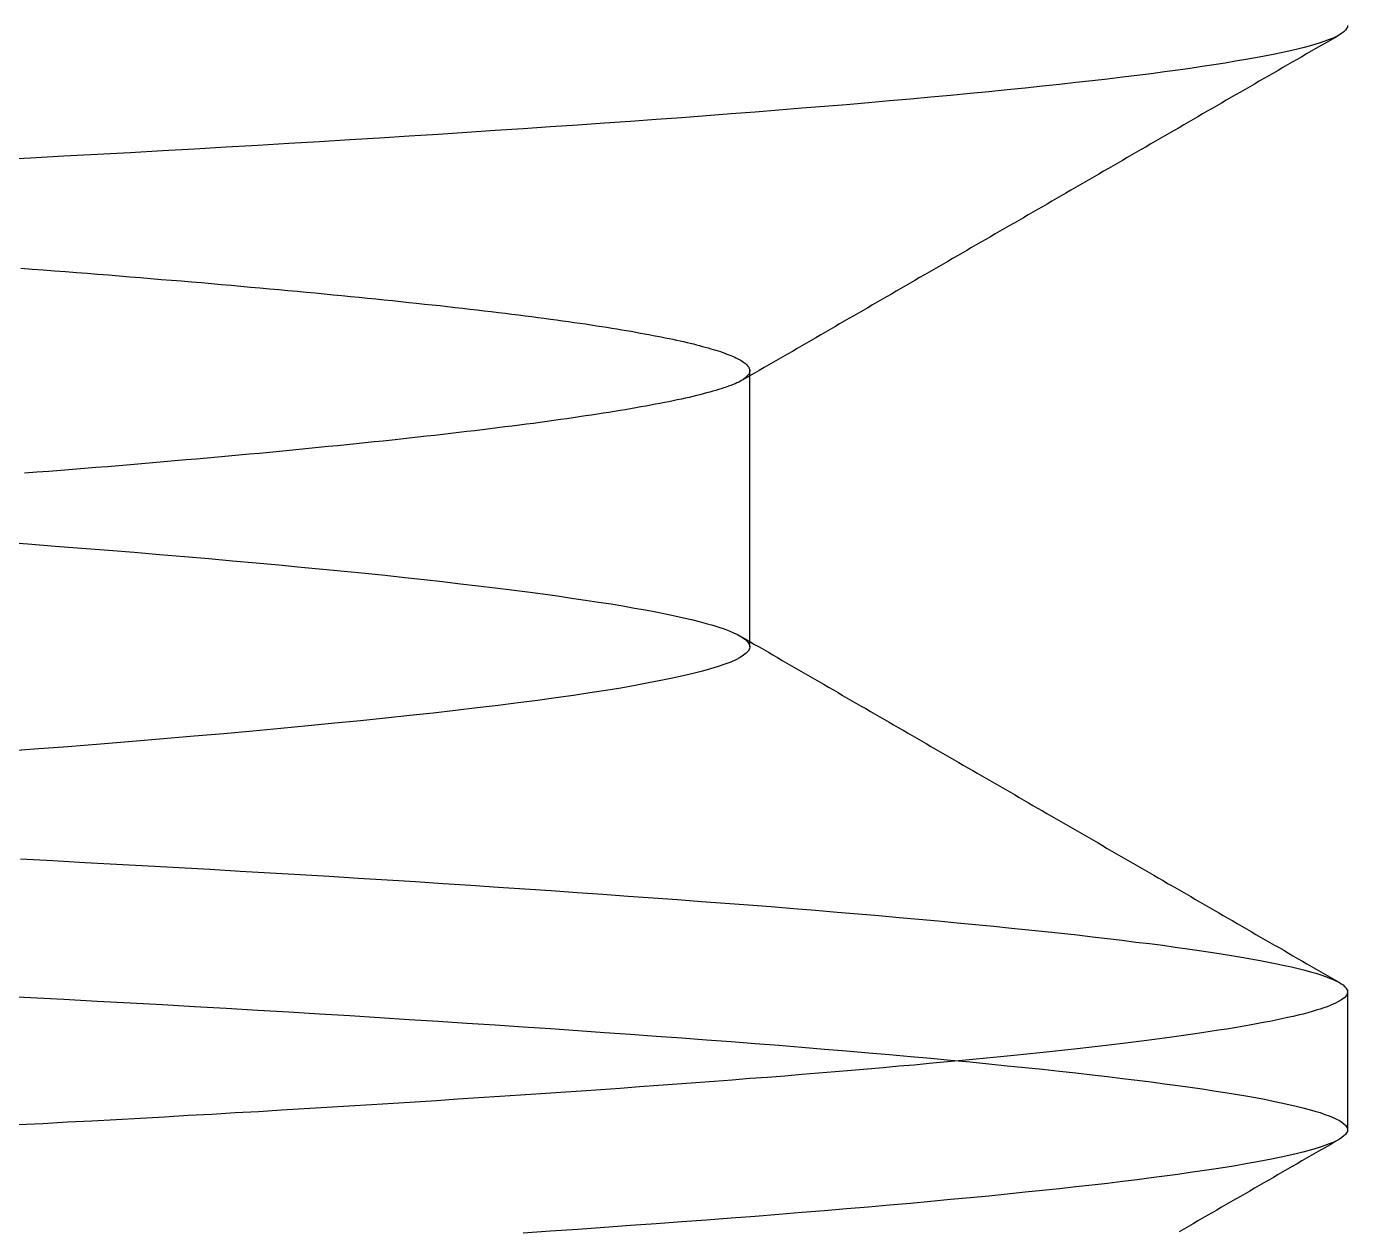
# Model space of a CAD drawing. Header units: millimetres. Extents: x 0 to 36.4, y -3.4 to 62.
# Drawn here: x 35.072 to 35.916, y 58.76 to 59.53 of the extents above; entities that cross this region are included whole.
import ezdxf

# ---------------------------------------------------------------- set-up
doc = ezdxf.new("R2010")
doc.units = ezdxf.units.MM

msp = doc.modelspace()

# ---------------------------------------------------------------- linework, layer by layer
at = {"color": 7, "linetype": 'Continuous'}
for p, q in [((35.9143, 59.5274), (35.9133, 59.5264)), ((35.915, 59.5284), (35.9143, 59.5274)), ((35.9155, 59.5293), (35.915, 59.5284)), ((35.9156, 59.5303), (35.9155, 59.5293)), ((35.8981, 59.5193), (35.8947, 59.5183)), ((35.9011, 59.5203), (35.8981, 59.5193)), ((35.9014, 59.5192), (35.8983, 59.5174)), ((35.9039, 59.5214), (35.9011, 59.5203)), ((35.9044, 59.5209), (35.9014, 59.5192)), ((35.9064, 59.5224), (35.9039, 59.5214)), ((35.9074, 59.5226), (35.9044, 59.5209)), ((35.9086, 59.5234), (35.9064, 59.5224)), ((35.9104, 59.5244), (35.9074, 59.5226)), ((35.9104, 59.5244), (35.9086, 59.5234)), ((35.912, 59.5254), (35.9104, 59.5244)), ((35.9133, 59.5264), (35.912, 59.5254)), ((35.8625, 59.5108), (35.8567, 59.5097)), ((35.868, 59.5119), (35.8625, 59.5108)), ((35.8732, 59.5129), (35.868, 59.5119)), ((35.8781, 59.514), (35.8732, 59.5129)), ((35.8827, 59.5151), (35.8781, 59.514)), ((35.887, 59.5161), (35.8827, 59.5151)), ((35.8893, 59.5122), (35.8863, 59.5104)), ((35.891, 59.5172), (35.887, 59.5161)), ((35.8923, 59.5139), (35.8893, 59.5122)), ((35.8947, 59.5183), (35.891, 59.5172)), ((35.8953, 59.5157), (35.8923, 59.5139)), ((35.8983, 59.5174), (35.8953, 59.5157)), ((35.8151, 59.503), (35.8071, 59.5019)), ((35.8228, 59.5042), (35.8151, 59.503)), ((35.8302, 59.5053), (35.8228, 59.5042)), ((35.8373, 59.5064), (35.8302, 59.5053)), ((35.8441, 59.5075), (35.8373, 59.5064)), ((35.8505, 59.5086), (35.8441, 59.5075)), ((35.8567, 59.5097), (35.8505, 59.5086)), ((35.8742, 59.5035), (35.8712, 59.5017)), ((35.8773, 59.5052), (35.8742, 59.5035)), ((35.8803, 59.507), (35.8773, 59.5052)), ((35.8833, 59.5087), (35.8803, 59.507)), ((35.8863, 59.5104), (35.8833, 59.5087)), ((35.7421, 59.4939), (35.7316, 59.4927)), ((35.7524, 59.4951), (35.7421, 59.4939)), ((35.7623, 59.4962), (35.7524, 59.4951)), ((35.7719, 59.4974), (35.7623, 59.4962)), ((35.7811, 59.4985), (35.7719, 59.4974)), ((35.7901, 59.4996), (35.7811, 59.4985)), ((35.7987, 59.5008), (35.7901, 59.4996)), ((35.8071, 59.5019), (35.7987, 59.5008)), ((35.8592, 59.4948), (35.8562, 59.493)), ((35.8622, 59.4965), (35.8592, 59.4948)), ((35.8652, 59.4982), (35.8622, 59.4965)), ((35.8682, 59.5), (35.8652, 59.4982)), ((35.8712, 59.5017), (35.8682, 59.5)), ((35.662, 59.4857), (35.6493, 59.4846)), ((35.6744, 59.4869), (35.662, 59.4857)), ((35.6864, 59.4881), (35.6744, 59.4869)), ((35.6982, 59.4892), (35.6864, 59.4881)), ((35.7096, 59.4904), (35.6982, 59.4892)), ((35.7208, 59.4916), (35.7096, 59.4904)), ((35.7316, 59.4927), (35.7208, 59.4916)), ((35.8441, 59.4861), (35.8411, 59.4843)), ((35.8471, 59.4878), (35.8441, 59.4861)), ((35.8501, 59.4895), (35.8471, 59.4878)), ((35.8531, 59.4913), (35.8501, 59.4895)), ((35.8562, 59.493), (35.8531, 59.4913)), ((35.5669, 59.4775), (35.5522, 59.4763)), ((35.5814, 59.4786), (35.5669, 59.4775)), ((35.5956, 59.4798), (35.5814, 59.4786)), ((35.6095, 59.481), (35.5956, 59.4798)), ((35.623, 59.4822), (35.6095, 59.481)), ((35.6363, 59.4834), (35.623, 59.4822)), ((35.6493, 59.4846), (35.6363, 59.4834)), ((35.829, 59.4773), (35.826, 59.4756)), ((35.8321, 59.4791), (35.829, 59.4773)), ((35.8351, 59.4808), (35.8321, 59.4791)), ((35.8381, 59.4826), (35.8351, 59.4808)), ((35.8411, 59.4843), (35.8381, 59.4826)), ((35.4576, 59.4691), (35.4408, 59.4679)), ((35.474, 59.4703), (35.4576, 59.4691)), ((35.4902, 59.4715), (35.474, 59.4703)), ((35.5061, 59.4727), (35.4902, 59.4715)), ((35.5218, 59.4739), (35.5061, 59.4727)), ((35.5371, 59.4751), (35.5218, 59.4739)), ((35.5522, 59.4763), (35.5371, 59.4751)), ((35.814, 59.4686), (35.811, 59.4669)), ((35.817, 59.4704), (35.814, 59.4686)), ((35.82, 59.4721), (35.817, 59.4704)), ((35.823, 59.4739), (35.82, 59.4721)), ((35.826, 59.4756), (35.823, 59.4739)), ((35.3347, 59.4608), (35.3161, 59.4597)), ((35.353, 59.462), (35.3347, 59.4608)), ((35.3711, 59.4632), (35.353, 59.462)), ((35.389, 59.4644), (35.3711, 59.4632)), ((35.4065, 59.4656), (35.389, 59.4644)), ((35.4238, 59.4668), (35.4065, 59.4656)), ((35.4408, 59.4679), (35.4238, 59.4668)), ((35.7989, 59.4599), (35.7959, 59.4582)), ((35.8019, 59.4617), (35.7989, 59.4599)), ((35.8049, 59.4634), (35.8019, 59.4617)), ((35.808, 59.4651), (35.8049, 59.4634)), ((35.811, 59.4669), (35.808, 59.4651)), ((35.1993, 59.4526), (35.179, 59.4514)), ((35.2194, 59.4538), (35.1993, 59.4526)), ((35.2392, 59.4549), (35.2194, 59.4538)), ((35.2588, 59.4561), (35.2392, 59.4549)), ((35.2781, 59.4573), (35.2588, 59.4561)), ((35.2972, 59.4585), (35.2781, 59.4573)), ((35.3161, 59.4597), (35.2972, 59.4585)), ((35.7869, 59.4529), (35.7838, 59.4512)), ((35.7899, 59.4547), (35.7869, 59.4529)), ((35.7929, 59.4564), (35.7899, 59.4547)), ((35.7959, 59.4582), (35.7929, 59.4564)), ((35.0742, 59.4457), (35.0526, 59.4445)), ((35.0956, 59.4468), (35.0742, 59.4457)), ((35.1168, 59.448), (35.0956, 59.4468)), ((35.1378, 59.4491), (35.1168, 59.448)), ((35.1585, 59.4503), (35.1378, 59.4491)), ((35.179, 59.4514), (35.1585, 59.4503)), ((35.7718, 59.4442), (35.7688, 59.4425)), ((35.7748, 59.446), (35.7718, 59.4442)), ((35.7778, 59.4477), (35.7748, 59.446)), ((35.7808, 59.4495), (35.7778, 59.4477)), ((35.7838, 59.4512), (35.7808, 59.4495)), ((35.7567, 59.4355), (35.7537, 59.4338)), ((35.7597, 59.4373), (35.7567, 59.4355)), ((35.7628, 59.439), (35.7597, 59.4373)), ((35.7658, 59.4407), (35.7628, 59.439)), ((35.7688, 59.4425), (35.7658, 59.4407)), ((35.7417, 59.4268), (35.7387, 59.4251)), ((35.7447, 59.4285), (35.7417, 59.4268)), ((35.7477, 59.4303), (35.7447, 59.4285)), ((35.7507, 59.432), (35.7477, 59.4303)), ((35.7537, 59.4338), (35.7507, 59.432)), ((35.7266, 59.4181), (35.7236, 59.4163)), ((35.7296, 59.4198), (35.7266, 59.4181)), ((35.7326, 59.4216), (35.7296, 59.4198)), ((35.7356, 59.4233), (35.7326, 59.4216)), ((35.7387, 59.4251), (35.7356, 59.4233)), ((35.7115, 59.4094), (35.7085, 59.4076)), ((35.7145, 59.4111), (35.7115, 59.4094)), ((35.7176, 59.4129), (35.7145, 59.4111)), ((35.7206, 59.4146), (35.7176, 59.4129)), ((35.7236, 59.4163), (35.7206, 59.4146)), ((35.6995, 59.4024), (35.6965, 59.4007)), ((35.7025, 59.4041), (35.6995, 59.4024)), ((35.7055, 59.4059), (35.7025, 59.4041)), ((35.7085, 59.4076), (35.7055, 59.4059)), ((35.6844, 59.3937), (35.6814, 59.3919)), ((35.6874, 59.3954), (35.6844, 59.3937)), ((35.6904, 59.3972), (35.6874, 59.3954)), ((35.6935, 59.3989), (35.6904, 59.3972)), ((35.6965, 59.4007), (35.6935, 59.3989)), ((35.6694, 59.385), (35.6663, 59.3832)), ((35.6724, 59.3867), (35.6694, 59.385)), ((35.6754, 59.3885), (35.6724, 59.3867)), ((35.6784, 59.3902), (35.6754, 59.3885)), ((35.6814, 59.3919), (35.6784, 59.3902)), ((35.6543, 59.3763), (35.6513, 59.3745)), ((35.6573, 59.378), (35.6543, 59.3763)), ((35.6603, 59.3797), (35.6573, 59.378)), ((35.6633, 59.3815), (35.6603, 59.3797)), ((35.6663, 59.3832), (35.6633, 59.3815)), ((35.0681, 59.3754), (35.0753, 59.3748)), ((35.0753, 59.3748), (35.0824, 59.3743)), ((35.0824, 59.3743), (35.0895, 59.3737)), ((35.0895, 59.3737), (35.0965, 59.3732)), ((35.0965, 59.3732), (35.1035, 59.3726)), ((35.1035, 59.3726), (35.1104, 59.3721)), ((35.1104, 59.3721), (35.1173, 59.3715)), ((35.1173, 59.3715), (35.1241, 59.371)), ((35.1241, 59.371), (35.1309, 59.3704)), ((35.1309, 59.3704), (35.1377, 59.3699)), ((35.1377, 59.3699), (35.1444, 59.3693)), ((35.1444, 59.3693), (35.151, 59.3688)), ((35.151, 59.3688), (35.1576, 59.3682)), ((35.1576, 59.3682), (35.1642, 59.3677)), ((35.1642, 59.3677), (35.1706, 59.3672)), ((35.1706, 59.3672), (35.1771, 59.3666)), ((35.6392, 59.3675), (35.6362, 59.3658)), ((35.6422, 59.3693), (35.6392, 59.3675)), ((35.6453, 59.371), (35.6422, 59.3693)), ((35.6483, 59.3728), (35.6453, 59.371)), ((35.6513, 59.3745), (35.6483, 59.3728)), ((35.1771, 59.3666), (35.1835, 59.3661)), ((35.1835, 59.3661), (35.1898, 59.3655)), ((35.1898, 59.3655), (35.1961, 59.365)), ((35.1961, 59.365), (35.2023, 59.3644)), ((35.2023, 59.3644), (35.2085, 59.3639)), ((35.2085, 59.3639), (35.2147, 59.3633)), ((35.2147, 59.3633), (35.2207, 59.3628)), ((35.2207, 59.3628), (35.2268, 59.3622)), ((35.2268, 59.3622), (35.2328, 59.3617)), ((35.2328, 59.3617), (35.2387, 59.3611)), ((35.2387, 59.3611), (35.2445, 59.3606)), ((35.2445, 59.3606), (35.2504, 59.36)), ((35.2504, 59.36), (35.2561, 59.3595)), ((35.2561, 59.3595), (35.2618, 59.359)), ((35.2618, 59.359), (35.2675, 59.3584)), ((35.6242, 59.3588), (35.6211, 59.3571)), ((35.6272, 59.3606), (35.6242, 59.3588)), ((35.6302, 59.3623), (35.6272, 59.3606)), ((35.6332, 59.3641), (35.6302, 59.3623)), ((35.6362, 59.3658), (35.6332, 59.3641)), ((35.2675, 59.3584), (35.2731, 59.3579)), ((35.2731, 59.3579), (35.2786, 59.3573)), ((35.2786, 59.3573), (35.2841, 59.3568)), ((35.2841, 59.3568), (35.2895, 59.3562)), ((35.2895, 59.3562), (35.2949, 59.3557)), ((35.2949, 59.3557), (35.3002, 59.3551)), ((35.3002, 59.3551), (35.3055, 59.3546)), ((35.3055, 59.3546), (35.3107, 59.3541)), ((35.3107, 59.3541), (35.3158, 59.3535)), ((35.3158, 59.3535), (35.3209, 59.353)), ((35.3209, 59.353), (35.326, 59.3524)), ((35.326, 59.3524), (35.3309, 59.3519)), ((35.3309, 59.3519), (35.3359, 59.3514)), ((35.3359, 59.3514), (35.3407, 59.3508)), ((35.3407, 59.3508), (35.3455, 59.3503)), ((35.3455, 59.3503), (35.3502, 59.3497)), ((35.6121, 59.3519), (35.6091, 59.3501)), ((35.6151, 59.3536), (35.6121, 59.3519)), ((35.6181, 59.3553), (35.6151, 59.3536)), ((35.6211, 59.3571), (35.6181, 59.3553)), ((35.3502, 59.3497), (35.3549, 59.3492)), ((35.3549, 59.3492), (35.3596, 59.3487)), ((35.3596, 59.3487), (35.3641, 59.3481)), ((35.3641, 59.3481), (35.3686, 59.3476)), ((35.3686, 59.3476), (35.3731, 59.3471)), ((35.3731, 59.3471), (35.3774, 59.3465)), ((35.3774, 59.3465), (35.3818, 59.346)), ((35.3818, 59.346), (35.386, 59.3455)), ((35.386, 59.3455), (35.3902, 59.3449)), ((35.3902, 59.3449), (35.3944, 59.3444)), ((35.3944, 59.3444), (35.3984, 59.3439)), ((35.3984, 59.3439), (35.4024, 59.3433)), ((35.4024, 59.3433), (35.4064, 59.3428)), ((35.4064, 59.3428), (35.4103, 59.3423)), ((35.4103, 59.3423), (35.4141, 59.3418)), ((35.4141, 59.3418), (35.4179, 59.3412)), ((35.597, 59.3431), (35.594, 59.3414)), ((35.6001, 59.3449), (35.597, 59.3431)), ((35.6031, 59.3466), (35.6001, 59.3449)), ((35.6061, 59.3484), (35.6031, 59.3466)), ((35.6091, 59.3501), (35.6061, 59.3484)), ((35.4179, 59.3412), (35.4216, 59.3407)), ((35.4216, 59.3407), (35.4252, 59.3402)), ((35.4252, 59.3402), (35.4288, 59.3397)), ((35.4288, 59.3397), (35.4323, 59.3391)), ((35.4323, 59.3391), (35.4357, 59.3386)), ((35.4357, 59.3386), (35.4391, 59.3381)), ((35.4391, 59.3381), (35.4424, 59.3376)), ((35.4424, 59.3376), (35.4456, 59.337)), ((35.4456, 59.337), (35.4488, 59.3365)), ((35.4488, 59.3365), (35.4519, 59.336)), ((35.4519, 59.336), (35.455, 59.3355)), ((35.455, 59.3355), (35.458, 59.335)), ((35.458, 59.335), (35.4609, 59.3345)), ((35.4609, 59.3345), (35.4638, 59.3339)), ((35.4638, 59.3339), (35.4666, 59.3334)), ((35.4666, 59.3334), (35.4693, 59.3329)), ((35.582, 59.3344), (35.579, 59.3327)), ((35.585, 59.3362), (35.582, 59.3344)), ((35.588, 59.3379), (35.585, 59.3362)), ((35.591, 59.3397), (35.588, 59.3379)), ((35.594, 59.3414), (35.591, 59.3397)), ((35.4693, 59.3329), (35.472, 59.3324)), ((35.472, 59.3324), (35.4746, 59.3319)), ((35.4746, 59.3319), (35.4772, 59.3314)), ((35.4772, 59.3314), (35.4797, 59.3309)), ((35.4797, 59.3309), (35.4822, 59.3304)), ((35.4822, 59.3304), (35.4846, 59.3299)), ((35.4846, 59.3299), (35.4869, 59.3294)), ((35.4869, 59.3294), (35.4892, 59.3289)), ((35.4892, 59.3289), (35.4914, 59.3284)), ((35.4914, 59.3284), (35.4936, 59.3279)), ((35.4936, 59.3279), (35.4957, 59.3274)), ((35.4957, 59.3274), (35.4977, 59.3269)), ((35.4977, 59.3269), (35.4997, 59.3264)), ((35.4997, 59.3264), (35.5016, 59.3259)), ((35.5016, 59.3259), (35.5035, 59.3254)), ((35.5035, 59.3254), (35.5053, 59.3249)), ((35.5053, 59.3249), (35.5071, 59.3244)), ((35.5669, 59.3257), (35.5639, 59.324)), ((35.5699, 59.3275), (35.5669, 59.3257)), ((35.5729, 59.3292), (35.5699, 59.3275)), ((35.576, 59.3309), (35.5729, 59.3292)), ((35.579, 59.3327), (35.576, 59.3309)), ((35.5071, 59.3244), (35.5088, 59.3239)), ((35.5088, 59.3239), (35.5104, 59.3234)), ((35.5104, 59.3234), (35.512, 59.3229)), ((35.512, 59.3229), (35.5135, 59.3225)), ((35.5135, 59.3225), (35.515, 59.322)), ((35.515, 59.322), (35.5164, 59.3215)), ((35.5164, 59.3215), (35.5178, 59.321)), ((35.5178, 59.321), (35.5191, 59.3205)), ((35.5191, 59.3205), (35.5203, 59.32)), ((35.5203, 59.32), (35.5215, 59.3196)), ((35.5215, 59.3196), (35.5226, 59.3191)), ((35.5226, 59.3191), (35.5237, 59.3186)), ((35.5237, 59.3186), (35.5247, 59.3181)), ((35.5247, 59.3181), (35.5257, 59.3177)), ((35.5257, 59.3177), (35.5266, 59.3172)), ((35.5266, 59.3172), (35.5275, 59.3167)), ((35.5275, 59.3167), (35.5283, 59.3163)), ((35.5519, 59.317), (35.5488, 59.3153)), ((35.5549, 59.3187), (35.5519, 59.317)), ((35.5579, 59.3205), (35.5549, 59.3187)), ((35.5609, 59.3222), (35.5579, 59.3205)), ((35.5639, 59.324), (35.5609, 59.3222)), ((35.5283, 59.3163), (35.529, 59.3158)), ((35.529, 59.3158), (35.5297, 59.3153)), ((35.5297, 59.3153), (35.5303, 59.3149)), ((35.5303, 59.3149), (35.5309, 59.3144)), ((35.5309, 59.3144), (35.5314, 59.314)), ((35.5314, 59.314), (35.5319, 59.3135)), ((35.5319, 59.3135), (35.5323, 59.313)), ((35.5323, 59.313), (35.5327, 59.3126)), ((35.5327, 59.3126), (35.533, 59.3121)), ((35.533, 59.3121), (35.5332, 59.3117)), ((35.5333, 59.3081), (35.533, 59.3076)), ((35.5332, 59.3117), (35.5334, 59.3112)), ((35.5335, 59.3085), (35.5333, 59.3081)), ((35.5334, 59.3112), (35.5336, 59.3108)), ((35.5336, 59.309), (35.5335, 59.3085)), ((35.5336, 59.3108), (35.5337, 59.3103)), ((35.5337, 59.3094), (35.5336, 59.309)), ((35.53371, 59.3065), (35.5337, 59.3103)), ((35.5337, 59.3103), (35.5337, 59.3099)), ((35.5337, 59.3099), (35.5337, 59.3094)), ((35.5368, 59.3083), (35.5338, 59.3065)), ((35.5398, 59.31), (35.5368, 59.3083)), ((35.5428, 59.3118), (35.5398, 59.31)), ((35.5458, 59.3135), (35.5428, 59.3118)), ((35.5488, 59.3153), (35.5458, 59.3135)), ((35.5202, 59.2999), (35.5187, 59.2994)), ((35.5217, 59.3004), (35.5202, 59.2999)), ((35.523, 59.301), (35.5217, 59.3004)), ((35.5243, 59.3015), (35.523, 59.301)), ((35.5255, 59.302), (35.5243, 59.3015)), ((35.5267, 59.3025), (35.5255, 59.302)), ((35.5278, 59.3031), (35.5267, 59.3025)), ((35.5308, 59.3048), (35.5278, 59.3031)), ((35.5285, 59.3035), (35.5278, 59.3031)), ((35.5292, 59.304), (35.5285, 59.3035)), ((35.5298, 59.3044), (35.5292, 59.304)), ((35.5304, 59.3049), (35.5298, 59.3044)), ((35.531, 59.3054), (35.5304, 59.3049)), ((35.5338, 59.3065), (35.5308, 59.3048)), ((35.5315, 59.3058), (35.531, 59.3054)), ((35.5319, 59.3063), (35.5315, 59.3058)), ((35.5323, 59.3067), (35.5319, 59.3063)), ((35.5327, 59.3072), (35.5323, 59.3067)), ((35.533, 59.3076), (35.5327, 59.3072)), ((35.5337, 59.1334), (35.53371, 59.3065)), ((35.4874, 59.2912), (35.4847, 59.2906)), ((35.49, 59.2917), (35.4874, 59.2912)), ((35.4925, 59.2923), (35.49, 59.2917)), ((35.495, 59.2928), (35.4925, 59.2923)), ((35.4973, 59.2934), (35.495, 59.2928)), ((35.4996, 59.2939), (35.4973, 59.2934)), ((35.5019, 59.2945), (35.4996, 59.2939)), ((35.504, 59.295), (35.5019, 59.2945)), ((35.5061, 59.2956), (35.504, 59.295)), ((35.5082, 59.2961), (35.5061, 59.2956)), ((35.5101, 59.2967), (35.5082, 59.2961)), ((35.512, 59.2972), (35.5101, 59.2967)), ((35.5138, 59.2978), (35.512, 59.2972)), ((35.5155, 59.2983), (35.5138, 59.2978)), ((35.5172, 59.2988), (35.5155, 59.2983)), ((35.5187, 59.2994), (35.5172, 59.2988)), ((35.4437, 59.2832), (35.4401, 59.2826)), ((35.4473, 59.2838), (35.4437, 59.2832)), ((35.4508, 59.2844), (35.4473, 59.2838)), ((35.4542, 59.2849), (35.4508, 59.2844)), ((35.4576, 59.2855), (35.4542, 59.2849)), ((35.4609, 59.2861), (35.4576, 59.2855)), ((35.4641, 59.2867), (35.4609, 59.2861)), ((35.4673, 59.2872), (35.4641, 59.2867)), ((35.4704, 59.2878), (35.4673, 59.2872)), ((35.4734, 59.2884), (35.4704, 59.2878)), ((35.4763, 59.2889), (35.4734, 59.2884)), ((35.4792, 59.2895), (35.4763, 59.2889)), ((35.482, 59.29), (35.4792, 59.2895)), ((35.4847, 59.2906), (35.482, 59.29)), ((35.3819, 59.2744), (35.3773, 59.2739)), ((35.3865, 59.275), (35.3819, 59.2744)), ((35.3911, 59.2756), (35.3865, 59.275)), ((35.3955, 59.2762), (35.3911, 59.2756)), ((35.3999, 59.2768), (35.3955, 59.2762)), ((35.4042, 59.2774), (35.3999, 59.2768)), ((35.4085, 59.278), (35.4042, 59.2774)), ((35.4127, 59.2786), (35.4085, 59.278)), ((35.4168, 59.2791), (35.4127, 59.2786)), ((35.4208, 59.2797), (35.4168, 59.2791)), ((35.4248, 59.2803), (35.4208, 59.2797)), ((35.4287, 59.2809), (35.4248, 59.2803)), ((35.4326, 59.2815), (35.4287, 59.2809)), ((35.4364, 59.2821), (35.4326, 59.2815)), ((35.4401, 59.2826), (35.4364, 59.2821)), ((35.3107, 59.2661), (35.3052, 59.2655)), ((35.3162, 59.2667), (35.3107, 59.2661)), ((35.3217, 59.2673), (35.3162, 59.2667)), ((35.3271, 59.2679), (35.3217, 59.2673)), ((35.3324, 59.2685), (35.3271, 59.2679)), ((35.3376, 59.2691), (35.3324, 59.2685)), ((35.3428, 59.2697), (35.3376, 59.2691)), ((35.3479, 59.2703), (35.3428, 59.2697)), ((35.353, 59.2709), (35.3479, 59.2703)), ((35.358, 59.2715), (35.353, 59.2709)), ((35.3629, 59.2721), (35.358, 59.2715)), ((35.3678, 59.2727), (35.3629, 59.2721)), ((35.3726, 59.2733), (35.3678, 59.2727)), ((35.3773, 59.2739), (35.3726, 59.2733)), ((35.2269, 59.2576), (35.2204, 59.257)), ((35.2333, 59.2582), (35.2269, 59.2576)), ((35.2396, 59.2588), (35.2333, 59.2582)), ((35.2459, 59.2595), (35.2396, 59.2588)), ((35.2521, 59.2601), (35.2459, 59.2595)), ((35.2582, 59.2607), (35.2521, 59.2601)), ((35.2643, 59.2613), (35.2582, 59.2607)), ((35.2704, 59.2619), (35.2643, 59.2613)), ((35.2763, 59.2625), (35.2704, 59.2619)), ((35.2822, 59.2631), (35.2763, 59.2625)), ((35.288, 59.2637), (35.2822, 59.2631)), ((35.2938, 59.2643), (35.288, 59.2637)), ((35.2995, 59.2649), (35.2938, 59.2643)), ((35.3052, 59.2655), (35.2995, 59.2649)), ((35.1307, 59.2491), (35.1234, 59.2485)), ((35.138, 59.2497), (35.1307, 59.2491)), ((35.1452, 59.2503), (35.138, 59.2497)), ((35.1523, 59.251), (35.1452, 59.2503)), ((35.1594, 59.2516), (35.1523, 59.251)), ((35.1664, 59.2522), (35.1594, 59.2516)), ((35.1734, 59.2528), (35.1664, 59.2522)), ((35.1803, 59.2534), (35.1734, 59.2528)), ((35.1871, 59.254), (35.1803, 59.2534)), ((35.1939, 59.2546), (35.1871, 59.254)), ((35.2006, 59.2552), (35.1939, 59.2546)), ((35.2073, 59.2558), (35.2006, 59.2552)), ((35.2139, 59.2564), (35.2073, 59.2558)), ((35.2204, 59.257), (35.2139, 59.2564)), ((35.0782, 59.2449), (35.0704, 59.2443)), ((35.0859, 59.2455), (35.0782, 59.2449)), ((35.0935, 59.2461), (35.0859, 59.2455)), ((35.101, 59.2467), (35.0935, 59.2461)), ((35.1086, 59.2473), (35.101, 59.2467)), ((35.116, 59.2479), (35.1086, 59.2473)), ((35.1234, 59.2485), (35.116, 59.2479)), ((35.0548, 59.2005), (35.0726, 59.1992)), ((35.0726, 59.1992), (35.09, 59.1978)), ((35.09, 59.1978), (35.1071, 59.1965)), ((35.1071, 59.1965), (35.124, 59.1952)), ((35.124, 59.1952), (35.1405, 59.1938)), ((35.1405, 59.1938), (35.1567, 59.1925)), ((35.1567, 59.1925), (35.1725, 59.1911)), ((35.1725, 59.1911), (35.1881, 59.1898)), ((35.1881, 59.1898), (35.2033, 59.1884)), ((35.2033, 59.1884), (35.2183, 59.1871)), ((35.2183, 59.1871), (35.2328, 59.1857)), ((35.2328, 59.1857), (35.2471, 59.1844)), ((35.2471, 59.1844), (35.261, 59.1831)), ((35.261, 59.1831), (35.2746, 59.1817)), ((35.2746, 59.1817), (35.2879, 59.1804)), ((35.2879, 59.1804), (35.3008, 59.1791)), ((35.3008, 59.1791), (35.3133, 59.1777)), ((35.3133, 59.1777), (35.3256, 59.1764)), ((35.3256, 59.1764), (35.3374, 59.1751)), ((35.3374, 59.1751), (35.349, 59.1737)), ((35.349, 59.1737), (35.3602, 59.1724)), ((35.3602, 59.1724), (35.371, 59.1711)), ((35.371, 59.1711), (35.3815, 59.1698)), ((35.3815, 59.1698), (35.3916, 59.1685)), ((35.3916, 59.1685), (35.4014, 59.1672)), ((35.4014, 59.1672), (35.4109, 59.1659)), ((35.4109, 59.1659), (35.4199, 59.1646)), ((35.4199, 59.1646), (35.4287, 59.1633)), ((35.4287, 59.1633), (35.437, 59.162)), ((35.437, 59.162), (35.4451, 59.1608)), ((35.4451, 59.1608), (35.4527, 59.1595)), ((35.4527, 59.1595), (35.46, 59.1582)), ((35.46, 59.1582), (35.467, 59.157)), ((35.467, 59.157), (35.4736, 59.1557)), ((35.4736, 59.1557), (35.4799, 59.1545)), ((35.4799, 59.1545), (35.4858, 59.1532)), ((35.4858, 59.1532), (35.4913, 59.152)), ((35.4913, 59.152), (35.4965, 59.1508)), ((35.4965, 59.1508), (35.5014, 59.1496)), ((35.5014, 59.1496), (35.5059, 59.1484)), ((35.5059, 59.1484), (35.5101, 59.1472)), ((35.5101, 59.1472), (35.5139, 59.146)), ((35.5139, 59.146), (35.5174, 59.1448)), ((35.5174, 59.1448), (35.5205, 59.1436)), ((35.5205, 59.1436), (35.5233, 59.1424)), ((35.5233, 59.1424), (35.5258, 59.1413)), ((35.5258, 59.1413), (35.5279, 59.1401)), ((35.5279, 59.1401), (35.5297, 59.139)), ((35.528, 59.14), (35.5279, 59.1401)), ((35.528, 59.14), (35.5282, 59.1399)), ((35.5282, 59.1399), (35.5284, 59.1398)), ((35.5284, 59.1398), (35.5285, 59.1398)), ((35.5285, 59.1398), (35.5285, 59.1397)), ((35.5285, 59.1398), (35.5288, 59.1396)), ((35.5288, 59.1396), (35.5289, 59.1396)), ((35.5289, 59.1396), (35.5289, 59.1395)), ((35.5289, 59.1395), (35.529, 59.1395)), ((35.529, 59.1395), (35.5291, 59.1394)), ((35.5291, 59.1394), (35.5292, 59.1394)), ((35.5292, 59.1394), (35.5293, 59.1393)), ((35.5293, 59.1393), (35.5295, 59.1393)), ((35.5295, 59.1393), (35.5297, 59.139)), ((35.5297, 59.139), (35.5311, 59.1379)), ((35.5297, 59.139), (35.5299, 59.139)), ((35.5299, 59.139), (35.53, 59.1389)), ((35.53, 59.1389), (35.5301, 59.1388)), ((35.5301, 59.1388), (35.5302, 59.1388)), ((35.5302, 59.1388), (35.5303, 59.1387)), ((35.5303, 59.1387), (35.5304, 59.1387)), ((35.5304, 59.1387), (35.5306, 59.1386)), ((35.5306, 59.1386), (35.5308, 59.1384)), ((35.5309, 59.1384), (35.5308, 59.1384)), ((35.5308, 59.1384), (35.5309, 59.1384)), ((35.5309, 59.1384), (35.531, 59.1383)), ((35.531, 59.1383), (35.5311, 59.1383)), ((35.5311, 59.1383), (35.5312, 59.1382)), ((35.5311, 59.1379), (35.5323, 59.1367)), ((35.5312, 59.1382), (35.5314, 59.1382)), ((35.5314, 59.1382), (35.5315, 59.1381)), ((35.5315, 59.1381), (35.5315, 59.138)), ((35.5315, 59.1381), (35.5318, 59.1378)), ((35.5318, 59.1378), (35.532, 59.1377)), ((35.532, 59.1377), (35.5321, 59.1377)), ((35.5321, 59.1377), (35.5322, 59.1377)), ((35.5322, 59.1377), (35.5322, 59.1375)), ((35.5323, 59.1367), (35.5325, 59.1374)), ((35.5323, 59.1367), (35.5331, 59.1356)), ((35.5325, 59.1374), (35.5327, 59.1373)), ((35.5327, 59.1373), (35.5328, 59.1373)), ((35.5335, 59.1321), (35.5327, 59.1307)), ((35.5328, 59.1373), (35.5329, 59.1372)), ((35.5329, 59.1372), (35.533, 59.1372)), ((35.533, 59.1372), (35.533, 59.1371)), ((35.533, 59.1372), (35.5333, 59.137)), ((35.5331, 59.1356), (35.5335, 59.1345)), ((35.5333, 59.137), (35.5334, 59.137)), ((35.5334, 59.137), (35.5334, 59.1369)), ((35.5334, 59.137), (35.5336, 59.1368)), ((35.5335, 59.1345), (35.5337, 59.1334)), ((35.5337, 59.1334), (35.5335, 59.1321)), ((35.5336, 59.1368), (35.5337, 59.1368)), ((35.5337, 59.1368), (35.5367, 59.135)), ((35.5367, 59.135), (35.5396, 59.1333)), ((35.5396, 59.1333), (35.5426, 59.1316)), ((35.5426, 59.1316), (35.5456, 59.1299)), ((35.5178, 59.1223), (35.5135, 59.1208)), ((35.5216, 59.1237), (35.5178, 59.1223)), ((35.5248, 59.1251), (35.5216, 59.1237)), ((35.5276, 59.1266), (35.5248, 59.1251)), ((35.5298, 59.128), (35.5276, 59.1266)), ((35.5315, 59.1293), (35.5298, 59.128)), ((35.5327, 59.1307), (35.5315, 59.1293)), ((35.5456, 59.1299), (35.5485, 59.1282)), ((35.5485, 59.1282), (35.5515, 59.1265)), ((35.5515, 59.1265), (35.5545, 59.1247)), ((35.5545, 59.1247), (35.5574, 59.123)), ((35.5574, 59.123), (35.5604, 59.1213)), ((35.4912, 59.1148), (35.4843, 59.1133)), ((35.4976, 59.1163), (35.4912, 59.1148)), ((35.5034, 59.1178), (35.4976, 59.1163)), ((35.5087, 59.1193), (35.5034, 59.1178)), ((35.5135, 59.1208), (35.5087, 59.1193)), ((35.5604, 59.1213), (35.5634, 59.1196)), ((35.5634, 59.1196), (35.5663, 59.1179)), ((35.5663, 59.1179), (35.5693, 59.1162)), ((35.5693, 59.1162), (35.5723, 59.1145)), ((35.5723, 59.1145), (35.5752, 59.1127)), ((35.4417, 59.1056), (35.4316, 59.104)), ((35.4513, 59.1071), (35.4417, 59.1056)), ((35.4604, 59.1087), (35.4513, 59.1071)), ((35.4689, 59.1103), (35.4604, 59.1087)), ((35.4769, 59.1118), (35.4689, 59.1103)), ((35.4843, 59.1133), (35.4769, 59.1118)), ((35.5752, 59.1127), (35.5782, 59.111)), ((35.5782, 59.111), (35.5812, 59.1093)), ((35.5812, 59.1093), (35.5841, 59.1076)), ((35.5841, 59.1076), (35.5871, 59.1059)), ((35.5871, 59.1059), (35.5901, 59.1042)), ((35.3858, 59.0976), (35.373, 59.096)), ((35.398, 59.0992), (35.3858, 59.0976)), ((35.4098, 59.1008), (35.398, 59.0992)), ((35.421, 59.1024), (35.4098, 59.1008)), ((35.4316, 59.104), (35.421, 59.1024)), ((35.5901, 59.1042), (35.593, 59.1024)), ((35.593, 59.1024), (35.596, 59.1007)), ((35.596, 59.1007), (35.599, 59.099)), ((35.599, 59.099), (35.6019, 59.0973)), ((35.6019, 59.0973), (35.6049, 59.0956)), ((35.3165, 59.0895), (35.301, 59.0878)), ((35.3314, 59.0911), (35.3165, 59.0895)), ((35.3458, 59.0928), (35.3314, 59.0911)), ((35.3596, 59.0944), (35.3458, 59.0928)), ((35.373, 59.096), (35.3596, 59.0944)), ((35.6049, 59.0956), (35.6079, 59.0939)), ((35.6079, 59.0939), (35.6108, 59.0921)), ((35.6108, 59.0921), (35.6138, 59.0904)), ((35.6138, 59.0904), (35.6168, 59.0887)), ((35.6168, 59.0887), (35.6197, 59.087)), ((35.2342, 59.0812), (35.2162, 59.0796)), ((35.2516, 59.0829), (35.2342, 59.0812)), ((35.2686, 59.0846), (35.2516, 59.0829)), ((35.2851, 59.0862), (35.2686, 59.0846)), ((35.301, 59.0878), (35.2851, 59.0862)), ((35.6197, 59.087), (35.6227, 59.0853)), ((35.6227, 59.0853), (35.6256, 59.0836)), ((35.6256, 59.0836), (35.6286, 59.0819)), ((35.6286, 59.0819), (35.6316, 59.0801)), ((35.6316, 59.0801), (35.6345, 59.0784)), ((35.1393, 59.073), (35.1189, 59.0713)), ((35.1592, 59.0746), (35.1393, 59.073)), ((35.1787, 59.0763), (35.1592, 59.0746)), ((35.1977, 59.0779), (35.1787, 59.0763)), ((35.2162, 59.0796), (35.1977, 59.0779)), ((35.6345, 59.0784), (35.6375, 59.0767)), ((35.6375, 59.0767), (35.6405, 59.075)), ((35.6405, 59.075), (35.6434, 59.0733)), ((35.6434, 59.0733), (35.6464, 59.0716)), ((35.0766, 59.068), (35.0548, 59.0663)), ((35.098, 59.0696), (35.0766, 59.068)), ((35.1189, 59.0713), (35.098, 59.0696)), ((35.6464, 59.0716), (35.6494, 59.0698)), ((35.6494, 59.0698), (35.6523, 59.0681)), ((35.6523, 59.0681), (35.6553, 59.0664)), ((35.6553, 59.0664), (35.6583, 59.0647)), ((35.6583, 59.0647), (35.6612, 59.063)), ((35.6612, 59.063), (35.6642, 59.0613)), ((35.6642, 59.0613), (35.6672, 59.0595)), ((35.6672, 59.0595), (35.6701, 59.0578)), ((35.6701, 59.0578), (35.6731, 59.0561)), ((35.6731, 59.0561), (35.6761, 59.0544)), ((35.6761, 59.0544), (35.679, 59.0527)), ((35.679, 59.0527), (35.682, 59.051)), ((35.682, 59.051), (35.685, 59.0493)), ((35.685, 59.0493), (35.6879, 59.0475)), ((35.6879, 59.0475), (35.6909, 59.0458)), ((35.6909, 59.0458), (35.6939, 59.0441)), ((35.6939, 59.0441), (35.6968, 59.0424)), ((35.6968, 59.0424), (35.6998, 59.0407)), ((35.6998, 59.0407), (35.7028, 59.039)), ((35.7028, 59.039), (35.7057, 59.0372)), ((35.7057, 59.0372), (35.7087, 59.0355)), ((35.7087, 59.0355), (35.7117, 59.0338)), ((35.7117, 59.0338), (35.7146, 59.0321)), ((35.7146, 59.0321), (35.7176, 59.0304)), ((35.7176, 59.0304), (35.7206, 59.0287)), ((35.7206, 59.0287), (35.7235, 59.0269)), ((35.7235, 59.0269), (35.7265, 59.0252)), ((35.7265, 59.0252), (35.7295, 59.0235)), ((35.7295, 59.0235), (35.7324, 59.0218)), ((35.7324, 59.0218), (35.7354, 59.0201)), ((35.7354, 59.0201), (35.7384, 59.0184)), ((35.7384, 59.0184), (35.7413, 59.0167)), ((35.7413, 59.0167), (35.7443, 59.0149)), ((35.7443, 59.0149), (35.7473, 59.0132)), ((35.7473, 59.0132), (35.7502, 59.0115)), ((35.7502, 59.0115), (35.7532, 59.0098)), ((35.7532, 59.0098), (35.7562, 59.0081)), ((35.7562, 59.0081), (35.7591, 59.0064)), ((35.7591, 59.0064), (35.7621, 59.0046)), ((35.7621, 59.0046), (35.7651, 59.0029)), ((35.0678, 58.9979), (35.0885, 58.9968)), ((35.0885, 58.9968), (35.109, 58.9957)), ((35.109, 58.9957), (35.1292, 58.9946)), ((35.7651, 59.0029), (35.768, 59.0012)), ((35.768, 59.0012), (35.771, 58.9995)), ((35.771, 58.9995), (35.774, 58.9978)), ((35.774, 58.9978), (35.7769, 58.9961)), ((35.7769, 58.9961), (35.7799, 58.9944)), ((35.1292, 58.9946), (35.1493, 58.9935)), ((35.1493, 58.9935), (35.1691, 58.9924)), ((35.1691, 58.9924), (35.1887, 58.9913)), ((35.1887, 58.9913), (35.2082, 58.9901)), ((35.2082, 58.9901), (35.2274, 58.989)), ((35.2274, 58.989), (35.2464, 58.9879)), ((35.2464, 58.9879), (35.2651, 58.9868)), ((35.7799, 58.9944), (35.7829, 58.9926)), ((35.7829, 58.9926), (35.7858, 58.9909)), ((35.7858, 58.9909), (35.7888, 58.9892)), ((35.7888, 58.9892), (35.7918, 58.9875)), ((35.7918, 58.9875), (35.7947, 58.9858)), ((35.2651, 58.9868), (35.2837, 58.9856)), ((35.2837, 58.9856), (35.302, 58.9845)), ((35.302, 58.9845), (35.3201, 58.9834)), ((35.3201, 58.9834), (35.3379, 58.9822)), ((35.3379, 58.9822), (35.3555, 58.9811)), ((35.3555, 58.9811), (35.3729, 58.9799)), ((35.3729, 58.9799), (35.39, 58.9788)), ((35.39, 58.9788), (35.4069, 58.9777)), ((35.7947, 58.9858), (35.7977, 58.9841)), ((35.7977, 58.9841), (35.8006, 58.9823)), ((35.8006, 58.9823), (35.8036, 58.9806)), ((35.8036, 58.9806), (35.8066, 58.9789)), ((35.8066, 58.9789), (35.8095, 58.9772)), ((35.4069, 58.9777), (35.4235, 58.9765)), ((35.4235, 58.9765), (35.4399, 58.9754)), ((35.4399, 58.9754), (35.4561, 58.9742)), ((35.4561, 58.9742), (35.4719, 58.9731)), ((35.4719, 58.9731), (35.4876, 58.9719)), ((35.4876, 58.9719), (35.5029, 58.9708)), ((35.5029, 58.9708), (35.518, 58.9697)), ((35.8095, 58.9772), (35.8125, 58.9755)), ((35.8125, 58.9755), (35.8155, 58.9738)), ((35.8155, 58.9738), (35.8184, 58.972)), ((35.8184, 58.972), (35.8214, 58.9703)), ((35.518, 58.9697), (35.5328, 58.9685)), ((35.5328, 58.9685), (35.5474, 58.9674)), ((35.5474, 58.9674), (35.5617, 58.9662)), ((35.5617, 58.9662), (35.5757, 58.9651)), ((35.5757, 58.9651), (35.5895, 58.9639)), ((35.5895, 58.9639), (35.603, 58.9628)), ((35.603, 58.9628), (35.6162, 58.9617)), ((35.8214, 58.9703), (35.8244, 58.9686)), ((35.8244, 58.9686), (35.8273, 58.9669)), ((35.8273, 58.9669), (35.8303, 58.9652)), ((35.8303, 58.9652), (35.8333, 58.9635)), ((35.8333, 58.9635), (35.8362, 58.9618)), ((35.6162, 58.9617), (35.6291, 58.9605)), ((35.6291, 58.9605), (35.6418, 58.9594)), ((35.6418, 58.9594), (35.6541, 58.9583)), ((35.6541, 58.9583), (35.6662, 58.9571)), ((35.6662, 58.9571), (35.678, 58.956)), ((35.678, 58.956), (35.6896, 58.9549)), ((35.6896, 58.9549), (35.7008, 58.9537)), ((35.7008, 58.9537), (35.7118, 58.9526)), ((35.8362, 58.9618), (35.8392, 58.96)), ((35.8392, 58.96), (35.8422, 58.9583)), ((35.8422, 58.9583), (35.8451, 58.9566)), ((35.8451, 58.9566), (35.8481, 58.9549)), ((35.8481, 58.9549), (35.8511, 58.9532)), ((35.7118, 58.9526), (35.7224, 58.9515)), ((35.7224, 58.9515), (35.7328, 58.9504)), ((35.7328, 58.9504), (35.7429, 58.9493)), ((35.7429, 58.9493), (35.7527, 58.9482)), ((35.7527, 58.9482), (35.7623, 58.9471)), ((35.7623, 58.9471), (35.7715, 58.9459)), ((35.7715, 58.9459), (35.7804, 58.9448)), ((35.8511, 58.9532), (35.854, 58.9515)), ((35.854, 58.9515), (35.857, 58.9497)), ((35.857, 58.9497), (35.86, 58.948)), ((35.86, 58.948), (35.8629, 58.9463)), ((35.8629, 58.9463), (35.8659, 58.9446)), ((35.7804, 58.9448), (35.7891, 58.9438)), ((35.7891, 58.9438), (35.7975, 58.9427)), ((35.7975, 58.9427), (35.8055, 58.9416)), ((35.8055, 58.9416), (35.8133, 58.9405)), ((35.8133, 58.9405), (35.8208, 58.9394)), ((35.8208, 58.9394), (35.828, 58.9383)), ((35.828, 58.9383), (35.8349, 58.9373)), ((35.8349, 58.9373), (35.8415, 58.9362)), ((35.8659, 58.9446), (35.8689, 58.9429)), ((35.8689, 58.9429), (35.8718, 58.9412)), ((35.8718, 58.9412), (35.8748, 58.9395)), ((35.8748, 58.9395), (35.8778, 58.9377)), ((35.8778, 58.9377), (35.8807, 58.936)), ((35.8415, 58.9362), (35.8479, 58.9351)), ((35.8479, 58.9351), (35.8539, 58.9341)), ((35.8539, 58.9341), (35.8597, 58.933)), ((35.8597, 58.933), (35.8651, 58.932)), ((35.8651, 58.932), (35.8703, 58.9309)), ((35.8703, 58.9309), (35.8752, 58.9299)), ((35.8752, 58.9299), (35.8798, 58.9289)), ((35.8798, 58.9289), (35.8841, 58.9278)), ((35.8807, 58.936), (35.8837, 58.9343)), ((35.8837, 58.9343), (35.8867, 58.9326)), ((35.8867, 58.9326), (35.8896, 58.9309)), ((35.8896, 58.9309), (35.8926, 58.9292)), ((35.8926, 58.9292), (35.8956, 58.9274)), ((35.8841, 58.9278), (35.8882, 58.9268)), ((35.8882, 58.9268), (35.8919, 58.9258)), ((35.8919, 58.9258), (35.8954, 58.9248)), ((35.8954, 58.9248), (35.8986, 58.9238)), ((35.8956, 58.9274), (35.8985, 58.9257)), ((35.8985, 58.9257), (35.9015, 58.924)), ((35.8986, 58.9238), (35.9015, 58.9228)), ((35.9015, 58.924), (35.9045, 58.9223)), ((35.9015, 58.9228), (35.9041, 58.9218)), ((35.9041, 58.9218), (35.9065, 58.9208)), ((35.9045, 58.9223), (35.9074, 58.9206)), ((35.9065, 58.9208), (35.9086, 58.9198)), ((35.9074, 58.9206), (35.9104, 58.9189)), ((35.9086, 58.9198), (35.9104, 58.9189)), ((35.9104, 58.9189), (35.9116, 58.9181)), ((35.9116, 58.9181), (35.9127, 58.9174)), ((35.9127, 58.9174), (35.9135, 58.9167)), ((35.9135, 58.9167), (35.9143, 58.9159)), ((35.9143, 58.9159), (35.9148, 58.9152)), ((35.9148, 58.9152), (35.9152, 58.9145)), ((35.9153, 58.9116), (35.915, 58.9109)), ((35.9152, 58.9145), (35.9155, 58.9138)), ((35.9155, 58.9123), (35.9153, 58.9116)), ((35.9155, 58.9138), (35.9156, 58.913)), ((35.9156, 58.913), (35.9155, 58.9123)), ((35.9156, 58.913), (35.9156, 58.8248)), ((35.0526, 58.9105), (35.0742, 58.9094)), ((35.0742, 58.9094), (35.0956, 58.9082)), ((35.0956, 58.9082), (35.1168, 58.9071)), ((35.1168, 58.9071), (35.1378, 58.9059)), ((35.1378, 58.9059), (35.1585, 58.9048)), ((35.1585, 58.9048), (35.179, 58.9036)), ((35.179, 58.9036), (35.1993, 58.9025)), ((35.9025, 58.9035), (35.9004, 58.9027)), ((35.9045, 58.9042), (35.9025, 58.9035)), ((35.9063, 58.905), (35.9045, 58.9042)), ((35.9079, 58.9057), (35.9063, 58.905)), ((35.9094, 58.9065), (35.9079, 58.9057)), ((35.9107, 58.9072), (35.9094, 58.9065)), ((35.9119, 58.908), (35.9107, 58.9072)), ((35.9129, 58.9087), (35.9119, 58.908)), ((35.9138, 58.9094), (35.9129, 58.9087)), ((35.9144, 58.9102), (35.9138, 58.9094)), ((35.915, 58.9109), (35.9144, 58.9102)), ((35.1993, 58.9025), (35.2194, 58.9013)), ((35.2194, 58.9013), (35.2392, 58.9001)), ((35.2392, 58.9001), (35.2588, 58.8989)), ((35.2588, 58.8989), (35.2781, 58.8978)), ((35.2781, 58.8978), (35.2972, 58.8966)), ((35.2972, 58.8966), (35.3161, 58.8954)), ((35.3161, 58.8954), (35.3347, 58.8942)), ((35.8698, 58.8949), (35.8659, 58.8941)), ((35.8737, 58.8957), (35.8698, 58.8949)), ((35.8773, 58.8965), (35.8737, 58.8957)), ((35.8808, 58.8973), (35.8773, 58.8965)), ((35.8841, 58.898), (35.8808, 58.8973)), ((35.8872, 58.8988), (35.8841, 58.898)), ((35.8902, 58.8996), (35.8872, 58.8988)), ((35.893, 58.9004), (35.8902, 58.8996)), ((35.8956, 58.9012), (35.893, 58.9004)), ((35.8981, 58.9019), (35.8956, 58.9012)), ((35.9004, 58.9027), (35.8981, 58.9019)), ((35.3347, 58.8942), (35.353, 58.893)), ((35.353, 58.893), (35.3711, 58.8919)), ((35.3711, 58.8919), (35.389, 58.8907)), ((35.389, 58.8907), (35.4065, 58.8895)), ((35.4065, 58.8895), (35.4238, 58.8883)), ((35.4238, 58.8883), (35.4408, 58.8871)), ((35.4408, 58.8871), (35.4576, 58.8859)), ((35.8224, 58.8867), (35.8167, 58.8859)), ((35.8279, 58.8876), (35.8224, 58.8867)), ((35.8332, 58.8884), (35.8279, 58.8876)), ((35.8384, 58.8892), (35.8332, 58.8884)), ((35.8434, 58.89), (35.8384, 58.8892)), ((35.8482, 58.8908), (35.8434, 58.89)), ((35.8529, 58.8916), (35.8482, 58.8908)), ((35.8574, 58.8925), (35.8529, 58.8916)), ((35.8617, 58.8933), (35.8574, 58.8925)), ((35.8659, 58.8941), (35.8617, 58.8933)), ((35.4576, 58.8859), (35.474, 58.8847)), ((35.474, 58.8847), (35.4902, 58.8835)), ((35.4902, 58.8835), (35.5061, 58.8824)), ((35.5061, 58.8824), (35.5218, 58.8812)), ((35.5218, 58.8812), (35.5371, 58.88)), ((35.5371, 58.88), (35.5522, 58.8788)), ((35.5522, 58.8788), (35.5669, 58.8776)), ((35.5669, 58.8776), (35.5814, 58.8764)), ((35.7578, 58.8783), (35.7504, 58.8775)), ((35.765, 58.8792), (35.7578, 58.8783)), ((35.7721, 58.88), (35.765, 58.8792)), ((35.7789, 58.8809), (35.7721, 58.88)), ((35.7857, 58.8817), (35.7789, 58.8809)), ((35.7922, 58.8825), (35.7857, 58.8817)), ((35.7986, 58.8834), (35.7922, 58.8825)), ((35.8048, 58.8842), (35.7986, 58.8834)), ((35.8108, 58.8851), (35.8048, 58.8842)), ((35.8167, 58.8859), (35.8108, 58.8851)), ((35.5814, 58.8764), (35.5956, 58.8752)), ((35.5956, 58.8752), (35.6095, 58.8741)), ((35.6095, 58.8741), (35.623, 58.8729)), ((35.623, 58.8729), (35.6363, 58.8717)), ((35.6363, 58.8717), (35.6493, 58.8705)), ((35.6493, 58.8705), (35.662, 58.8693)), ((35.662, 58.8693), (35.6744, 58.8682)), ((35.6761, 58.8697), (35.667, 58.8688)), ((35.685, 58.8706), (35.6761, 58.8697)), ((35.6938, 58.8714), (35.685, 58.8706)), ((35.7024, 58.8723), (35.6938, 58.8714)), ((35.7108, 58.8732), (35.7024, 58.8723)), ((35.719, 58.874), (35.7108, 58.8732)), ((35.7271, 58.8749), (35.719, 58.874)), ((35.735, 58.8758), (35.7271, 58.8749)), ((35.7428, 58.8766), (35.735, 58.8758)), ((35.7504, 58.8775), (35.7428, 58.8766)), ((35.5777, 58.861), (35.5669, 58.8601)), ((35.5883, 58.8619), (35.5777, 58.861)), ((35.5987, 58.8627), (35.5883, 58.8619)), ((35.6089, 58.8636), (35.5987, 58.8627)), ((35.619, 58.8645), (35.6089, 58.8636)), ((35.6289, 58.8654), (35.619, 58.8645)), ((35.6387, 58.8662), (35.6289, 58.8654)), ((35.6483, 58.8671), (35.6387, 58.8662)), ((35.6577, 58.868), (35.6483, 58.8671)), ((35.667, 58.8688), (35.6577, 58.868)), ((35.6744, 58.8682), (35.6864, 58.867)), ((35.6864, 58.867), (35.6982, 58.8658)), ((35.6982, 58.8658), (35.7096, 58.8646)), ((35.7096, 58.8646), (35.7208, 58.8635)), ((35.7208, 58.8635), (35.7316, 58.8623)), ((35.7316, 58.8623), (35.7421, 58.8612)), ((35.7421, 58.8612), (35.7524, 58.86)), ((35.4632, 58.8522), (35.4509, 58.8513)), ((35.4754, 58.8531), (35.4632, 58.8522)), ((35.4874, 58.8539), (35.4754, 58.8531)), ((35.4992, 58.8548), (35.4874, 58.8539)), ((35.5109, 58.8557), (35.4992, 58.8548)), ((35.5224, 58.8566), (35.5109, 58.8557)), ((35.5338, 58.8575), (35.5224, 58.8566)), ((35.545, 58.8583), (35.5338, 58.8575)), ((35.5561, 58.8592), (35.545, 58.8583)), ((35.5669, 58.8601), (35.5561, 58.8592)), ((35.7524, 58.86), (35.7623, 58.8589)), ((35.7623, 58.8589), (35.7719, 58.8577)), ((35.7719, 58.8577), (35.7811, 58.8566)), ((35.7811, 58.8566), (35.7901, 58.8554)), ((35.7901, 58.8554), (35.7987, 58.8543)), ((35.7987, 58.8543), (35.8071, 58.8532)), ((35.8071, 58.8532), (35.8151, 58.852)), ((35.3472, 58.8443), (35.3336, 58.8434)), ((35.3607, 58.8452), (35.3472, 58.8443)), ((35.374, 58.846), (35.3607, 58.8452)), ((35.3872, 58.8469), (35.374, 58.846)), ((35.4002, 58.8478), (35.3872, 58.8469)), ((35.4131, 58.8487), (35.4002, 58.8478)), ((35.4259, 58.8495), (35.4131, 58.8487)), ((35.4385, 58.8504), (35.4259, 58.8495)), ((35.4509, 58.8513), (35.4385, 58.8504)), ((35.8151, 58.852), (35.8228, 58.8509)), ((35.8228, 58.8509), (35.8302, 58.8498)), ((35.8302, 58.8498), (35.8373, 58.8487)), ((35.8373, 58.8487), (35.8441, 58.8476)), ((35.8441, 58.8476), (35.8505, 58.8465)), ((35.8505, 58.8465), (35.8567, 58.8454)), ((35.8567, 58.8454), (35.8625, 58.8443)), ((35.8625, 58.8443), (35.868, 58.8432)), ((35.205, 58.8356), (35.19, 58.8347)), ((35.2198, 58.8364), (35.205, 58.8356)), ((35.2345, 58.8373), (35.2198, 58.8364)), ((35.2491, 58.8382), (35.2345, 58.8373)), ((35.2635, 58.839), (35.2491, 58.8382)), ((35.2778, 58.8399), (35.2635, 58.839)), ((35.292, 58.8408), (35.2778, 58.8399)), ((35.306, 58.8417), (35.292, 58.8408)), ((35.3199, 58.8425), (35.306, 58.8417)), ((35.3336, 58.8434), (35.3199, 58.8425)), ((35.868, 58.8432), (35.8732, 58.8421)), ((35.8732, 58.8421), (35.8781, 58.841)), ((35.8781, 58.841), (35.8827, 58.84)), ((35.8827, 58.84), (35.887, 58.8389)), ((35.887, 58.8389), (35.891, 58.8379)), ((35.891, 58.8379), (35.8947, 58.8368)), ((35.8947, 58.8368), (35.8981, 58.8358)), ((35.8981, 58.8358), (35.9011, 58.8347)), ((35.082, 58.8287), (35.0661, 58.8279)), ((35.0978, 58.8296), (35.082, 58.8287)), ((35.1134, 58.8304), (35.0978, 58.8296)), ((35.129, 58.8313), (35.1134, 58.8304)), ((35.1444, 58.8321), (35.129, 58.8313)), ((35.1598, 58.833), (35.1444, 58.8321)), ((35.175, 58.8339), (35.1598, 58.833)), ((35.19, 58.8347), (35.175, 58.8339)), ((35.9011, 58.8347), (35.9039, 58.8337)), ((35.9039, 58.8337), (35.9064, 58.8327)), ((35.9064, 58.8327), (35.9086, 58.8317)), ((35.9086, 58.8317), (35.9104, 58.8307)), ((35.9104, 58.8307), (35.912, 58.8297)), ((35.912, 58.8297), (35.9133, 58.8287)), ((35.9133, 58.8287), (35.9143, 58.8277)), ((35.9143, 58.8277), (35.915, 58.8267)), ((35.9104, 58.8189), (35.9074, 58.8171)), ((35.9104, 58.8189), (35.9086, 58.8178)), ((35.912, 58.8199), (35.9104, 58.8189)), ((35.9133, 58.8209), (35.912, 58.8199)), ((35.9143, 58.8218), (35.9133, 58.8209)), ((35.915, 58.8228), (35.9143, 58.8218)), ((35.915, 58.8267), (35.9155, 58.8257)), ((35.9155, 58.8238), (35.915, 58.8228)), ((35.9155, 58.8257), (35.9156, 58.8248)), ((35.9156, 58.8248), (35.9155, 58.8238)), ((35.887, 58.8106), (35.8827, 58.8095)), ((35.891, 58.8116), (35.887, 58.8106)), ((35.8947, 58.8127), (35.891, 58.8116)), ((35.8953, 58.8101), (35.8923, 58.8084)), ((35.8981, 58.8137), (35.8947, 58.8127)), ((35.8983, 58.8119), (35.8953, 58.8101)), ((35.9011, 58.8148), (35.8981, 58.8137)), ((35.9014, 58.8136), (35.8983, 58.8119)), ((35.9039, 58.8158), (35.9011, 58.8148)), ((35.9044, 58.8153), (35.9014, 58.8136)), ((35.9064, 58.8168), (35.9039, 58.8158)), ((35.9074, 58.8171), (35.9044, 58.8153)), ((35.9086, 58.8178), (35.9064, 58.8168)), ((35.8441, 58.8019), (35.8373, 58.8008)), ((35.8505, 58.803), (35.8441, 58.8019)), ((35.8567, 58.8041), (35.8505, 58.803)), ((35.8625, 58.8052), (35.8567, 58.8041)), ((35.868, 58.8063), (35.8625, 58.8052)), ((35.8732, 58.8074), (35.868, 58.8063)), ((35.8781, 58.8085), (35.8732, 58.8074)), ((35.8827, 58.8095), (35.8781, 58.8085)), ((35.8833, 58.8031), (35.8803, 58.8014)), ((35.8863, 58.8049), (35.8833, 58.8031)), ((35.8893, 58.8066), (35.8863, 58.8049)), ((35.8923, 58.8084), (35.8893, 58.8066)), ((35.7901, 58.7941), (35.7811, 58.7929)), ((35.7987, 58.7952), (35.7901, 58.7941)), ((35.8071, 58.7963), (35.7987, 58.7952)), ((35.8151, 58.7975), (35.8071, 58.7963)), ((35.8228, 58.7986), (35.8151, 58.7975)), ((35.8302, 58.7997), (35.8228, 58.7986)), ((35.8373, 58.8008), (35.8302, 58.7997)), ((35.8682, 58.7944), (35.8652, 58.7927)), ((35.8712, 58.7962), (35.8682, 58.7944)), ((35.8742, 58.7979), (35.8712, 58.7962)), ((35.8773, 58.7997), (35.8742, 58.7979)), ((35.8803, 58.8014), (35.8773, 58.7997)), ((35.7096, 58.7849), (35.6982, 58.7837)), ((35.7208, 58.786), (35.7096, 58.7849)), ((35.7316, 58.7872), (35.7208, 58.786)), ((35.7421, 58.7883), (35.7316, 58.7872)), ((35.7524, 58.7895), (35.7421, 58.7883)), ((35.7623, 58.7906), (35.7524, 58.7895)), ((35.7719, 58.7918), (35.7623, 58.7906)), ((35.7811, 58.7929), (35.7719, 58.7918)), ((35.8531, 58.7857), (35.8501, 58.784)), ((35.8562, 58.7875), (35.8531, 58.7857)), ((35.8592, 58.7892), (35.8562, 58.7875)), ((35.8622, 58.791), (35.8592, 58.7892)), ((35.8652, 58.7927), (35.8622, 58.791)), ((35.623, 58.7766), (35.6095, 58.7755)), ((35.6363, 58.7778), (35.623, 58.7766)), ((35.6493, 58.779), (35.6363, 58.7778)), ((35.662, 58.7802), (35.6493, 58.779)), ((35.6744, 58.7813), (35.662, 58.7802)), ((35.6864, 58.7825), (35.6744, 58.7813)), ((35.6982, 58.7837), (35.6864, 58.7825)), ((35.8381, 58.777), (35.8351, 58.7753)), ((35.8411, 58.7788), (35.8381, 58.777)), ((35.8441, 58.7805), (35.8411, 58.7788)), ((35.8471, 58.7822), (35.8441, 58.7805)), ((35.8501, 58.784), (35.8471, 58.7822)), ((35.5218, 58.7683), (35.5061, 58.7671)), ((35.5371, 58.7695), (35.5218, 58.7683)), ((35.5522, 58.7707), (35.5371, 58.7695)), ((35.5669, 58.7719), (35.5522, 58.7707)), ((35.5814, 58.7731), (35.5669, 58.7719)), ((35.5956, 58.7743), (35.5814, 58.7731)), ((35.6095, 58.7755), (35.5956, 58.7743)), ((35.823, 58.7683), (35.82, 58.7666)), ((35.826, 58.77), (35.823, 58.7683)), ((35.829, 58.7718), (35.826, 58.77)), ((35.8321, 58.7735), (35.829, 58.7718)), ((35.8351, 58.7753), (35.8321, 58.7735)), ((35.4065, 58.76), (35.389, 58.7588)), ((35.4238, 58.7612), (35.4065, 58.76)), ((35.4408, 58.7624), (35.4238, 58.7612)), ((35.4576, 58.7636), (35.4408, 58.7624)), ((35.474, 58.7648), (35.4576, 58.7636)), ((35.4902, 58.766), (35.474, 58.7648)), ((35.5061, 58.7671), (35.4902, 58.766)), ((35.811, 58.7613), (35.808, 58.7596)), ((35.814, 58.7631), (35.811, 58.7613)), ((35.817, 58.7648), (35.814, 58.7631)), ((35.82, 58.7666), (35.817, 58.7648))]:
    msp.add_line(p, q, dxfattribs=at)

doc.saveas('drawing.dxf')
